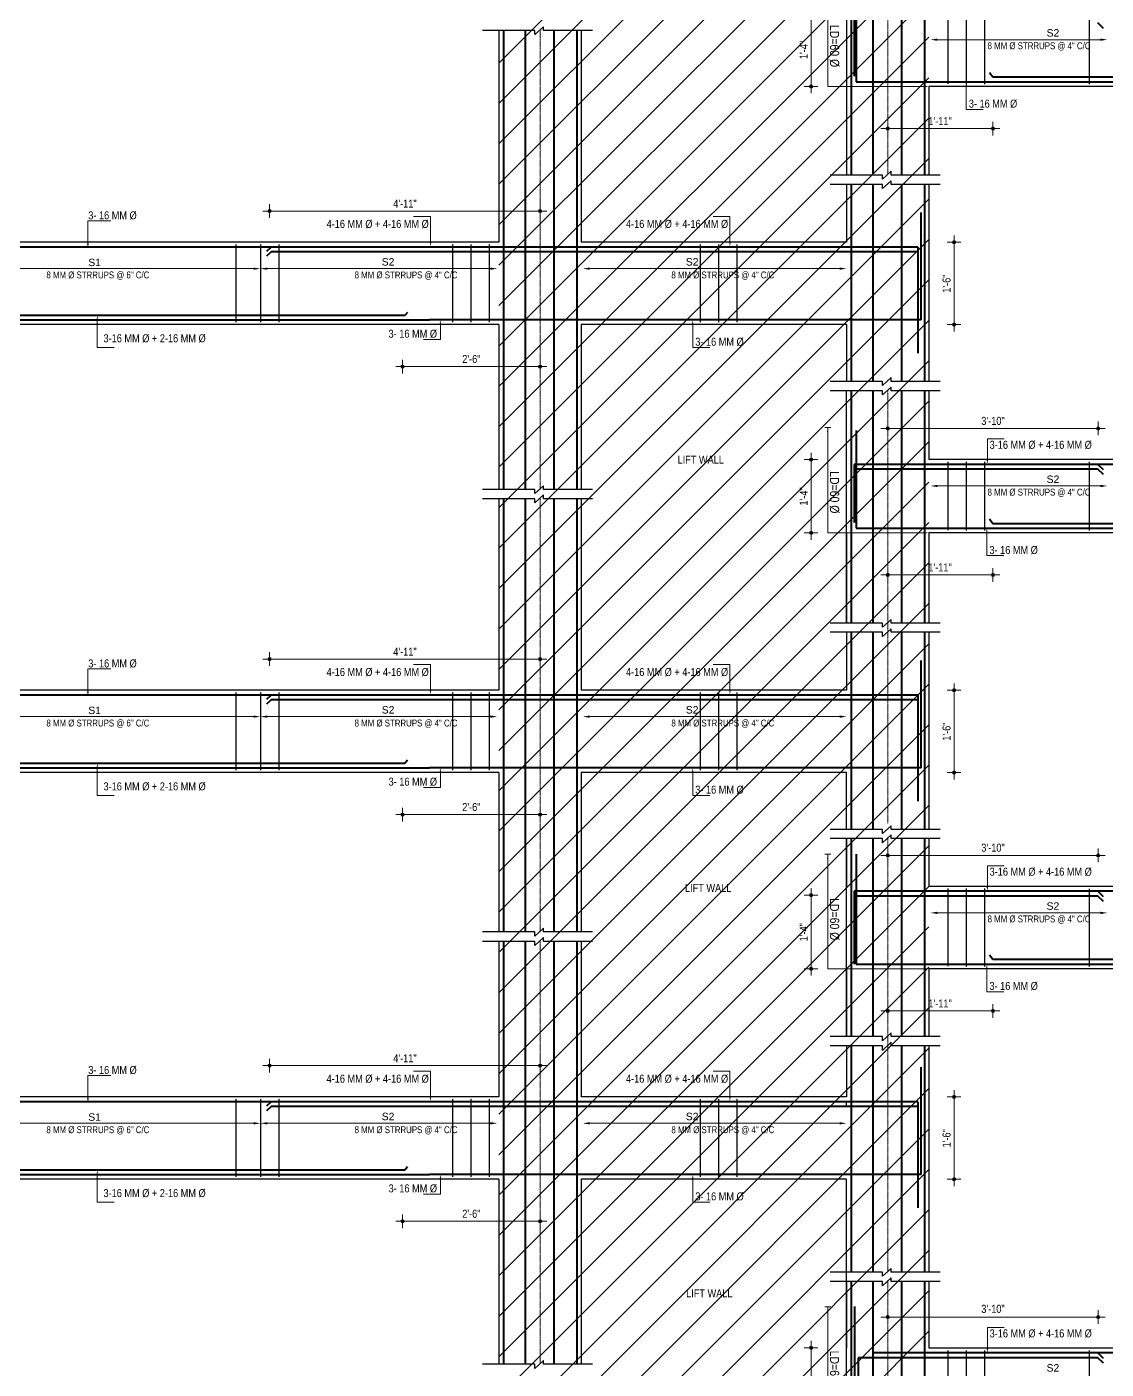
# Model space of a CAD drawing. Header units: inches. Extents: x 57837 to 133168, y 6972 to 27776.
# Drawn here: x 74880 to 75823, y 13592 to 14766 of the extents above; entities that cross this region are included whole.
import ezdxf

# ---------------------------------------------------------------- set-up
doc = ezdxf.new("R2010")
doc.units = ezdxf.units.IN
doc.header["$MEASUREMENT"] = 0
doc.linetypes.add('CENTER', pattern=[2, 1.25, -0.25, 0.25, -0.25])
doc.linetypes.add('CENTER2', pattern=[1.125, 0.75, -0.125, 0.125, -0.125])
for name, color, linetype, lineweight in [('CENTER', 9, 'CENTER', 5), ('DIM', 2, 'Continuous', 13), ('HACTH', 153, 'Continuous', 5), ('ROD', 1, 'Continuous', 40), ('STIRRUPS', 4, 'Continuous', 30)]:
    doc.layers.add(name, color=color, linetype=linetype, lineweight=lineweight)
for name, color, linetype in [('elevation', 3, 'Continuous'), ('text', 255, 'Continuous'), ('walls', 32, 'Continuous')]:
    doc.layers.add(name, color=color, linetype=linetype)
doc.styles.add('Arial', font='arial.ttf', dxfattribs={"height": 6.5})
doc.styles.get("Standard").update_dxf_attribs({"font": 'ARIALN.TTF', "height": 7})

msp = doc.modelspace()

# ---------------------------------------------------------------- hatches: boundary and pattern name
at = {"lineweight": 13}
h = msp.add_hatch(color=256, dxfattribs=at)
edge = h.paths.add_edge_path()
edge.add_arc((75565.4, 14713.7), 1.42, -90, 270)
h = msp.add_hatch(color=256, dxfattribs=at)
edge = h.paths.add_edge_path()
edge.add_arc((75632.4, 14676.9), 1.42, 180, 540)
h = msp.add_hatch(color=256, dxfattribs=at)
edge = h.paths.add_edge_path()
edge.add_arc((75724.4, 14676.9), 1.42, 0, 360)
h = msp.add_hatch(color=256, dxfattribs=at)
edge = h.paths.add_edge_path()
edge.add_arc((75091.8, 14604.8), 1.42, 180, 540)
h = msp.add_hatch(color=256, dxfattribs=at)
edge = h.paths.add_edge_path()
edge.add_arc((75328.4, 14604.8), 1.42, 0, 360)
h = msp.add_hatch(color=256, dxfattribs=at)
edge = h.paths.add_edge_path()
edge.add_arc((75690.4, 14577.5), 1.42, 90, 450)
h = msp.add_hatch(color=256, dxfattribs=at)
edge = h.paths.add_edge_path()
edge.add_arc((75690.4, 14505.5), 1.42, -90, 270)
h = msp.add_hatch(color=256, dxfattribs=at)
edge = h.paths.add_edge_path()
edge.add_arc((75208.1, 14468.7), 1.42, 180, 540)
h = msp.add_hatch(color=256, dxfattribs=at)
edge = h.paths.add_edge_path()
edge.add_arc((75328.4, 14468.7), 1.42, 0, 360)
h = msp.add_hatch(color=256, dxfattribs=at)
edge = h.paths.add_edge_path()
edge.add_arc((75632.4, 14414.7), 1.42, 180, 540)
h = msp.add_hatch(color=256, dxfattribs=at)
edge = h.paths.add_edge_path()
edge.add_arc((75816.4, 14414.7), 1.42, 0, 360)
h = msp.add_hatch(color=256, dxfattribs=at)
edge = h.paths.add_edge_path()
edge.add_arc((75565.4, 14387.4), 1.42, 90, 450)
h = msp.add_hatch(color=256, dxfattribs=at)
edge = h.paths.add_edge_path()
edge.add_arc((75565.4, 14323.4), 1.42, -90, 270)
h = msp.add_hatch(color=256, dxfattribs=at)
edge = h.paths.add_edge_path()
edge.add_arc((75632.4, 14286.6), 1.42, 180, 540)
h = msp.add_hatch(color=256, dxfattribs=at)
edge = h.paths.add_edge_path()
edge.add_arc((75724.4, 14286.6), 1.42, 0, 360)
h = msp.add_hatch(color=256, dxfattribs=at)
edge = h.paths.add_edge_path()
edge.add_arc((75091.8, 14213), 1.42, 180, 540)
h = msp.add_hatch(color=256, dxfattribs=at)
edge = h.paths.add_edge_path()
edge.add_arc((75328.4, 14213), 1.42, 0, 360)
h = msp.add_hatch(color=256, dxfattribs=at)
edge = h.paths.add_edge_path()
edge.add_arc((75690.4, 14185.8), 1.42, 90, 450)
h = msp.add_hatch(color=256, dxfattribs=at)
edge = h.paths.add_edge_path()
edge.add_arc((75690.4, 14113.8), 1.42, -90, 270)
h = msp.add_hatch(color=256, dxfattribs=at)
edge = h.paths.add_edge_path()
edge.add_arc((75208.1, 14077), 1.42, 180, 540)
h = msp.add_hatch(color=256, dxfattribs=at)
edge = h.paths.add_edge_path()
edge.add_arc((75328.4, 14077), 1.42, 0, 360)
h = msp.add_hatch(color=256, dxfattribs=at)
edge = h.paths.add_edge_path()
edge.add_arc((75632.4, 14041.4), 1.42, 180, 540)
h = msp.add_hatch(color=256, dxfattribs=at)
edge = h.paths.add_edge_path()
edge.add_arc((75816.4, 14041.4), 1.42, 0, 360)
h = msp.add_hatch(color=256, dxfattribs=at)
edge = h.paths.add_edge_path()
edge.add_arc((75565.4, 14006.6), 1.42, 90, 450)
h = msp.add_hatch(color=256, dxfattribs=at)
edge = h.paths.add_edge_path()
edge.add_arc((75565.4, 13942.2), 1.42, -90, 270)
h = msp.add_hatch(color=256, dxfattribs=at)
edge = h.paths.add_edge_path()
edge.add_arc((75632.4, 13905.4), 1.42, 180, 540)
h = msp.add_hatch(color=256, dxfattribs=at)
edge = h.paths.add_edge_path()
edge.add_arc((75724.4, 13905.4), 1.42, 0, 360)
h = msp.add_hatch(color=256, dxfattribs=at)
edge = h.paths.add_edge_path()
edge.add_arc((75091.8, 13857.5), 1.42, 180, 540)
h = msp.add_hatch(color=256, dxfattribs=at)
edge = h.paths.add_edge_path()
edge.add_arc((75328.4, 13857.5), 1.42, 0, 360)
h = msp.add_hatch(color=256, dxfattribs=at)
edge = h.paths.add_edge_path()
edge.add_arc((75690.4, 13830.2), 1.42, 90, 450)
h = msp.add_hatch(color=256, dxfattribs=at)
edge = h.paths.add_edge_path()
edge.add_arc((75690.4, 13758.2), 1.42, -90, 270)
h = msp.add_hatch(color=256, dxfattribs=at)
edge = h.paths.add_edge_path()
edge.add_arc((75208.1, 13721.4), 1.42, 180, 540)
h = msp.add_hatch(color=256, dxfattribs=at)
edge = h.paths.add_edge_path()
edge.add_arc((75328.4, 13721.4), 1.42, 0, 360)
h = msp.add_hatch(color=256, dxfattribs=at)
edge = h.paths.add_edge_path()
edge.add_arc((75632.4, 13637.7), 1.42, 180, 540)
h = msp.add_hatch(color=256, dxfattribs=at)
edge = h.paths.add_edge_path()
edge.add_arc((75816.4, 13637.7), 1.42, 0, 360)
h = msp.add_hatch(color=256, dxfattribs=at)
edge = h.paths.add_edge_path()
edge.add_arc((75565.4, 13610.8), 1.42, 90, 450)

# ---------------------------------------------------------------- linework, layer by layer
for p, q in [((75596.4, 14851.5), (75596.4, 14636.2)), ((75292.4, 14762.6), (75292.4, 14577.5)), ((75364.4, 14762.9), (75364.4, 14577.5)), ((75364.4, 14762.9), (75364.4, 14577.5)), ((75364.4, 14762.6), (75364.4, 14577.5)), ((76216.4, 14713.7), (75668.4, 14713.7)), ((75668.4, 14713.7), (75668.4, 14636.2)), ((75596.4, 14628.1), (75596.4, 14577.5)), ((75668.4, 14628.1), (75668.4, 14455.8)), ((75244.5, 14577.5), (74584.2, 14577.5)), ((75292.4, 14577.5), (75244.5, 14577.5)), ((75596.4, 14577.5), (75364.4, 14577.5)), ((75292.4, 14505.5), (74584.2, 14505.5)), ((75292.4, 14505.5), (75292.4, 14361.4)), ((75596.4, 14505.5), (75364.4, 14505.5)), ((75364.4, 14505.5), (75364.4, 14361.4)), ((75596.4, 14505.5), (75596.4, 14455.8)), ((75596.4, 14244.5), (75596.4, 14447.7)), ((75668.4, 14447.7), (75668.4, 14387.4)), ((75668.4, 14447.7), (75668.4, 14387.4)), ((75668.4, 14447.7), (75668.4, 14387.4)), ((76168.5, 14387.4), (75668.4, 14387.4)), ((75292.4, 14353.2), (75292.4, 14185.8)), ((75364.4, 14353.6), (75364.4, 14185.8)), ((75364.4, 14353.6), (75364.4, 14185.8)), ((75364.4, 14353.2), (75364.4, 14185.8)), ((75596.4, 14323.4), (75596.4, 14244.5)), ((76216.4, 14323.4), (75668.4, 14323.4)), ((75668.4, 14323.4), (75668.4, 14244.5)), ((75596.4, 14236.4), (75596.4, 14185.8)), ((75668.4, 14236.4), (75668.4, 14064.1)), ((75244.5, 14185.8), (74584.2, 14185.8)), ((75292.4, 14185.8), (75244.5, 14185.8)), ((75596.4, 14185.8), (75364.4, 14185.8)), ((75292.4, 14113.8), (74584.2, 14113.8)), ((75292.4, 14113.8), (75292.4, 13974.4)), ((75596.4, 14113.8), (75364.4, 14113.8)), ((75364.4, 14113.8), (75364.4, 13974.4)), ((75596.4, 14064.1), (75596.4, 14113.8)), ((75596.4, 13882.9), (75596.4, 14056)), ((75596.4, 14056), (75596.4, 14014.2)), ((75668.4, 14056.3), (75668.4, 14014.2)), ((75668.4, 14056.3), (75668.4, 14014.2)), ((75668.4, 14056), (75668.4, 14014.2)), ((76168.5, 14014.2), (75668.4, 14014.2)), ((75292.4, 13966.2), (75292.4, 13830.2)), ((75364.4, 13966.6), (75364.4, 13830.2)), ((75364.4, 13966.6), (75364.4, 13830.2)), ((75364.4, 13966.2), (75364.4, 13830.2)), ((75596.4, 13942.2), (75596.4, 13882.9)), ((76216.4, 13942.2), (75668.4, 13942.2)), ((75668.4, 13942.2), (75668.4, 13882.9)), ((75596.4, 13874.7), (75596.4, 13830.2)), ((75668.4, 13874.7), (75668.4, 13676.9)), ((75244.5, 13830.2), (74584.2, 13830.2)), ((75292.4, 13830.2), (75244.5, 13830.2)), ((75596.4, 13830.2), (75364.4, 13830.2)), ((75596.4, 13821.8), (75596.4, 13826)), ((75292.4, 13758.2), (74584.2, 13758.2)), ((75292.4, 13758.2), (75292.4, 13596.4)), ((75596.4, 13758.2), (75364.4, 13758.2)), ((75364.4, 13758.2), (75364.4, 13596.4)), ((75596.4, 13475), (75596.4, 13758.2)), ((75596.4, 13668.7), (75596.4, 13610.5)), ((75668.4, 13668.7), (75668.4, 13610.5)), ((75668.4, 13668.7), (75668.4, 13610.5)), ((75668.4, 13668.7), (75668.4, 13610.5)), ((76168.5, 13610.5), (75668.4, 13610.5))]:
    msp.add_line(p, q)
for p, q in [((75565.4, 14719.7), (75565.4, 14707.7)), ((75571.4, 14713.7), (75559.4, 14713.7)), ((75638.4, 14676.9), (75626.4, 14676.9)), ((75632.4, 14670.9), (75632.4, 14682.9)), ((75718.4, 14676.9), (75730.4, 14676.9)), ((75724.4, 14682.9), (75724.4, 14670.9)), ((75097.8, 14604.8), (75085.8, 14604.8)), ((75091.8, 14598.8), (75091.8, 14610.8)), ((75322.4, 14604.8), (75334.4, 14604.8)), ((75328.4, 14610.8), (75328.4, 14598.8)), ((75684.4, 14577.5), (75696.4, 14577.5)), ((75690.4, 14571.5), (75690.4, 14583.5)), ((75690.4, 14511.5), (75690.4, 14499.5)), ((75696.4, 14505.5), (75684.4, 14505.5)), ((75208.1, 14462.7), (75208.1, 14474.7)), ((75328.4, 14474.7), (75328.4, 14462.7)), ((75214.1, 14468.7), (75202.1, 14468.7)), ((75322.4, 14468.7), (75334.4, 14468.7)), ((75638.4, 14414.7), (75626.4, 14414.7)), ((75632.4, 14408.7), (75632.4, 14420.7)), ((75810.4, 14414.7), (75822.4, 14414.7)), ((75816.4, 14420.7), (75816.4, 14408.7)), ((75565.4, 14381.4), (75565.4, 14393.4)), ((75559.4, 14387.4), (75571.4, 14387.4)), ((75571.4, 14323.4), (75559.4, 14323.4)), ((75565.4, 14329.4), (75565.4, 14317.4)), ((75638.4, 14286.6), (75626.4, 14286.6)), ((75632.4, 14280.6), (75632.4, 14292.6)), ((75718.4, 14286.6), (75730.4, 14286.6)), ((75724.4, 14292.6), (75724.4, 14280.6)), ((75091.8, 14207), (75091.8, 14219)), ((75328.4, 14219), (75328.4, 14207)), ((75097.8, 14213), (75085.8, 14213)), ((75322.4, 14213), (75334.4, 14213)), ((75690.4, 14179.8), (75690.4, 14191.8)), ((75684.4, 14185.8), (75696.4, 14185.8)), ((75690.4, 14119.8), (75690.4, 14107.8)), ((75696.4, 14113.8), (75684.4, 14113.8)), ((75214.1, 14077), (75202.1, 14077)), ((75208.1, 14071), (75208.1, 14083)), ((75322.4, 14077), (75334.4, 14077)), ((75328.4, 14083), (75328.4, 14071)), ((75638.4, 14041.4), (75626.4, 14041.4)), ((75632.4, 14035.4), (75632.4, 14047.4)), ((75810.4, 14041.4), (75822.4, 14041.4)), ((75816.4, 14047.4), (75816.4, 14035.4)), ((75559.4, 14006.6), (75571.4, 14006.6)), ((75565.4, 14000.6), (75565.4, 14012.6)), ((75565.4, 13948.2), (75565.4, 13936.2)), ((75571.4, 13942.2), (75559.4, 13942.2)), ((75632.4, 13899.4), (75632.4, 13911.4)), ((75724.4, 13911.4), (75724.4, 13899.4)), ((75638.4, 13905.4), (75626.4, 13905.4)), ((75718.4, 13905.4), (75730.4, 13905.4)), ((75091.8, 13851.5), (75091.8, 13863.5)), ((75328.4, 13863.5), (75328.4, 13851.5)), ((75097.8, 13857.5), (75085.8, 13857.5)), ((75322.4, 13857.5), (75334.4, 13857.5)), ((75684.4, 13830.2), (75696.4, 13830.2)), ((75690.4, 13824.2), (75690.4, 13836.2)), ((75696.4, 13758.2), (75684.4, 13758.2)), ((75690.4, 13764.2), (75690.4, 13752.2)), ((75214.1, 13721.4), (75202.1, 13721.4)), ((75208.1, 13715.4), (75208.1, 13727.4)), ((75322.4, 13721.4), (75334.4, 13721.4)), ((75328.4, 13727.4), (75328.4, 13715.4)), ((75632.4, 13631.7), (75632.4, 13643.7)), ((75816.4, 13643.7), (75816.4, 13631.7)), ((75638.4, 13637.7), (75626.4, 13637.7)), ((75810.4, 13637.7), (75822.4, 13637.7)), ((75565.4, 13604.8), (75565.4, 13616.8)), ((75559.4, 13610.8), (75571.4, 13610.8))]:
    msp.add_line(p, q, dxfattribs=at)
for centre in [(75565.4, 14713.7), (75632.4, 14676.9), (75724.4, 14676.9), (75091.8, 14604.8), (75328.4, 14604.8), (75690.4, 14577.5), (75690.4, 14505.5), (75208.1, 14468.7), (75328.4, 14468.7), (75632.4, 14414.7), (75816.4, 14414.7), (75565.4, 14387.4), (75565.4, 14323.4), (75632.4, 14286.6), (75724.4, 14286.6), (75091.8, 14213), (75328.4, 14213), (75690.4, 14185.8), (75690.4, 14113.8), (75208.1, 14077), (75328.4, 14077), (75632.4, 14041.4), (75816.4, 14041.4), (75565.4, 14006.6), (75565.4, 13942.2), (75632.4, 13905.4), (75724.4, 13905.4), (75091.8, 13857.5), (75328.4, 13857.5), (75690.4, 13830.2), (75690.4, 13758.2), (75208.1, 13721.4), (75328.4, 13721.4), (75632.4, 13637.7), (75816.4, 13637.7), (75565.4, 13610.8)]:
    msp.add_circle(centre, 1.42, dxfattribs=at)
at = {"layer": 'CENTER', "linetype": 'CENTER2', "lineweight": 5}
for p, q in [((75632.4, 14851.9), (75632.4, 14636.7)), ((75328.4, 14763), (75328.4, 14361.8)), ((75632.4, 14448.2), (75632.4, 14069.1)), ((75328.4, 14353.7), (75328.4, 13974.8)), ((75632.4, 14056.4), (75632.4, 13677.3)), ((75328.4, 13966.7), (75328.4, 13596.8)), ((75632.4, 13669.2), (75632.4, 13053.9))]:
    msp.add_line(p, q, dxfattribs=at)
at = {"layer": 'DIM', "ltscale": 3}
for p, q in [((75579.9, 14713.7), (75579.9, 14805.9)), ((75664.4, 14713.7), (75579.9, 14713.7)), ((75241.2, 14505.5), (75241.2, 14492.5)), ((75241.2, 14492.5), (75226.4, 14492.5)), ((75577.5, 14415.6), (75582.7, 14415.6)), ((75579.9, 14323.4), (75579.9, 14415.6)), ((75579.9, 14411.6), (75579.9, 14402.6)), ((75719.5, 14387.6), (75719.5, 14405.6)), ((75719.5, 14405.6), (75734.3, 14405.6)), ((75664.4, 14323.4), (75579.9, 14323.4)), ((75241.2, 14113.8), (75241.2, 14100.8)), ((75241.2, 14100.8), (75226.4, 14100.8)), ((75577.5, 14042.4), (75582.7, 14042.4)), ((75579.9, 13942.2), (75579.9, 14042.4)), ((75579.9, 14038.4), (75579.9, 14029.3)), ((75719.5, 14014.3), (75719.5, 14032.3)), ((75719.5, 14032.3), (75734.3, 14032.3)), ((75664.4, 13942.2), (75579.9, 13942.2)), ((75241.2, 13758.2), (75241.2, 13745.2)), ((75241.2, 13745.2), (75226.4, 13745.2)), ((75577.5, 13646.6), (75582.7, 13646.6)), ((75579.9, 13546.5), (75579.9, 13646.6)), ((75579.9, 13642.6), (75579.9, 13633.6)), ((75719.5, 13610.6), (75719.5, 13628.6)), ((75719.5, 13628.6), (75734.3, 13628.6))]:
    msp.add_line(p, q, dxfattribs=at)
at = {"layer": 'DIM'}
for p, q in [((75565.4, 14717.7), (75565.4, 14774.1)), ((75636.4, 14676.9), (75720.4, 14676.9)), ((75095.8, 14604.8), (75324.4, 14604.8)), ((75690.4, 14573.5), (75690.4, 14509.5)), ((75324.4, 14468.7), (75212.1, 14468.7)), ((75812.4, 14414.7), (75636.4, 14414.7)), ((75565.4, 14327.4), (75565.4, 14383.4)), ((75636.4, 14286.6), (75720.4, 14286.6)), ((75095.8, 14213), (75324.4, 14213)), ((75690.4, 14181.8), (75690.4, 14117.8)), ((75324.4, 14077), (75212.1, 14077)), ((75812.4, 14041.4), (75636.4, 14041.4)), ((75565.4, 13946.2), (75565.4, 14002.6)), ((75636.4, 13905.4), (75720.4, 13905.4)), ((75095.8, 13857.5), (75324.4, 13857.5)), ((75690.4, 13826.2), (75690.4, 13762.2)), ((75324.4, 13721.4), (75212.1, 13721.4)), ((75812.4, 13637.7), (75636.4, 13637.7)), ((75565.4, 13550.5), (75565.4, 13606.8))]:
    msp.add_line(p, q, dxfattribs=at)
at = {"layer": 'DIM', "lineweight": 9}
for p, q in [((75675.8, 14754.6), (75818.4, 14754.6)), ((75077.8, 14554.4), (74798.7, 14554.4)), ((75285, 14554.4), (75089.8, 14554.4)), ((75371.8, 14554.4), (75590.4, 14554.4)), ((75675.8, 14364.4), (75818.4, 14364.4)), ((75077.8, 14162.7), (74798.7, 14162.7)), ((75285, 14162.7), (75089.8, 14162.7)), ((75371.8, 14162.7), (75590.4, 14162.7)), ((75675.8, 13991.1), (75818.4, 13991.1)), ((75077.8, 13807.1), (74798.7, 13807.1)), ((75285, 13807.1), (75089.8, 13807.1)), ((75371.8, 13807.1), (75590.4, 13807.1))]:
    msp.add_line(p, q, dxfattribs=at)
at = {"layer": 'DIM', "ltscale": 3, "extrusion": (0, 0, -1)}
for p, q in [((75701.1, 14713.7), (75701.1, 14693.7)), ((75701.1, 14693.7), (75715.9, 14693.7)), ((75232.6, 14600.1), (75217.8, 14600.1)), ((75232.6, 14577.6), (75232.6, 14600.1)), ((75494.4, 14600.1), (75479.6, 14600.1)), ((75494.4, 14577.6), (75494.4, 14600.1)), ((74941.2, 14509.5), (74941.2, 14485.5)), ((74941.2, 14505.5), (74941.2, 14485.5)), ((75461.9, 14505.5), (75461.9, 14485.5)), ((74941.2, 14485.5), (74956, 14485.5)), ((74941.2, 14485.5), (74956, 14485.5)), ((75461.9, 14485.5), (75476.7, 14485.5)), ((75719.1, 14323.5), (75719.1, 14303.5)), ((75719.1, 14303.5), (75733.9, 14303.5)), ((75232.6, 14208.4), (75217.8, 14208.4)), ((75232.6, 14185.9), (75232.6, 14208.4)), ((75494.4, 14208.4), (75479.6, 14208.4)), ((75494.4, 14185.9), (75494.4, 14208.4)), ((74941.2, 14117.8), (74941.2, 14093.8)), ((74941.2, 14113.8), (74941.2, 14093.8)), ((75461.9, 14113.8), (75461.9, 14093.8)), ((74941.2, 14093.8), (74956, 14093.8)), ((74941.2, 14093.8), (74956, 14093.8)), ((75461.9, 14093.8), (75476.7, 14093.8)), ((75719.1, 13942.2), (75719.1, 13922.2)), ((75719.1, 13922.2), (75733.9, 13922.2)), ((75232.6, 13852.8), (75217.8, 13852.8)), ((75232.6, 13830.3), (75232.6, 13852.8)), ((75494.4, 13852.8), (75479.6, 13852.8)), ((75494.4, 13830.3), (75494.4, 13852.8)), ((74941.2, 13762.2), (74941.2, 13738.2)), ((74941.2, 13758.2), (74941.2, 13738.2)), ((75461.9, 13758.2), (75461.9, 13738.2)), ((74941.2, 13738.2), (74956, 13738.2)), ((74941.2, 13738.2), (74956, 13738.2)), ((75461.9, 13738.2), (75476.7, 13738.2))]:
    msp.add_line(p, q, dxfattribs=at)
at = {"layer": 'DIM', "lineweight": 13}
for p, q in [((74933, 14576.4), (74933, 14596.1)), ((74933, 14596.1), (74952.9, 14596.1)), ((74933, 14184.7), (74933, 14204.4)), ((74933, 14204.4), (74952.9, 14204.4)), ((74933, 13829.1), (74933, 13848.8)), ((74933, 13848.8), (74952.9, 13848.8))]:
    msp.add_line(p, q, dxfattribs=at)
at = {"layer": 'DIM'}
for points in [[(75675.8, 14755.6), (75675.8, 14753.6), (75669.8, 14754.6)], [(75818.4, 14755.6), (75818.4, 14753.6), (75824.4, 14754.6)], [(75077.8, 14555.4), (75077.8, 14553.4), (75083.8, 14554.4)], [(75089.8, 14555.4), (75089.8, 14553.4), (75083.8, 14554.4)], [(75285, 14555.4), (75285, 14553.4), (75291, 14554.4)], [(75371.8, 14555.4), (75371.8, 14553.4), (75365.8, 14554.4)], [(75590.4, 14555.4), (75590.4, 14553.4), (75596.4, 14554.4)], [(75675.8, 14365.4), (75675.8, 14363.4), (75669.8, 14364.4)], [(75818.4, 14365.4), (75818.4, 14363.4), (75824.4, 14364.4)], [(75077.8, 14163.7), (75077.8, 14161.7), (75083.8, 14162.7)], [(75089.8, 14163.7), (75089.8, 14161.7), (75083.8, 14162.7)], [(75285, 14163.7), (75285, 14161.7), (75291, 14162.7)], [(75371.8, 14163.7), (75371.8, 14161.7), (75365.8, 14162.7)], [(75590.4, 14163.7), (75590.4, 14161.7), (75596.4, 14162.7)], [(75675.8, 13992.1), (75675.8, 13990.1), (75669.8, 13991.1)], [(75818.4, 13992.1), (75818.4, 13990.1), (75824.4, 13991.1)], [(75077.8, 13808.1), (75077.8, 13806.1), (75083.8, 13807.1)], [(75089.8, 13808.1), (75089.8, 13806.1), (75083.8, 13807.1)], [(75285, 13808.1), (75285, 13806.1), (75291, 13807.1)], [(75371.8, 13808.1), (75371.8, 13806.1), (75365.8, 13807.1)], [(75590.4, 13808.1), (75590.4, 13806.1), (75596.4, 13807.1)]]:
    msp.add_solid(points, dxfattribs=at)
at = {"layer": 'DIM', "ltscale": 3}
for points in [[(75664.4, 14714.4), (75668.4, 14713.7), (75664.4, 14713)], [(75240.5, 14505.5), (75241.2, 14509.5), (75241.9, 14505.5)], [(75579.3, 14411.6), (75579.9, 14415.6), (75580.6, 14411.6)], [(75720.2, 14387.6), (75719.5, 14383.6), (75718.8, 14387.6)], [(75664.4, 14324.1), (75668.4, 14323.4), (75664.4, 14322.8)], [(75240.5, 14113.8), (75241.2, 14117.8), (75241.9, 14113.8)], [(75579.3, 14038.4), (75579.9, 14042.4), (75580.6, 14038.4)], [(75720.2, 14014.3), (75719.5, 14010.3), (75718.8, 14014.3)], [(75664.4, 13942.9), (75668.4, 13942.2), (75664.4, 13941.5)], [(75240.5, 13758.2), (75241.2, 13762.2), (75241.9, 13758.2)], [(75579.3, 13642.6), (75579.9, 13646.6), (75580.6, 13642.6)], [(75720.2, 13610.6), (75719.5, 13606.6), (75718.8, 13610.6)]]:
    msp.add_solid(points, dxfattribs=at)
at = {"layer": 'DIM', "ltscale": 3, "extrusion": (0, 0, -1)}
for points in [[(-75701.7, 14713.7), (-75701.1, 14717.7), (-75700.4, 14713.7)], [(-75232, 14577.6), (-75232.6, 14573.6), (-75233.3, 14577.6)], [(-75493.8, 14577.6), (-75494.4, 14573.6), (-75495.1, 14577.6)], [(-74941.8, 14509.5), (-74941.2, 14513.5), (-74940.5, 14509.5)], [(-74941.8, 14505.5), (-74941.2, 14509.5), (-74940.5, 14505.5)], [(-75462.5, 14505.5), (-75461.9, 14509.5), (-75461.2, 14505.5)], [(-75719.7, 14323.5), (-75719.1, 14327.5), (-75718.4, 14323.5)], [(-75232, 14185.9), (-75232.6, 14181.9), (-75233.3, 14185.9)], [(-75493.8, 14185.9), (-75494.4, 14181.9), (-75495.1, 14185.9)], [(-74941.8, 14117.8), (-74941.2, 14121.8), (-74940.5, 14117.8)], [(-74941.8, 14113.8), (-74941.2, 14117.8), (-74940.5, 14113.8)], [(-75462.5, 14113.8), (-75461.9, 14117.8), (-75461.2, 14113.8)], [(-75719.7, 13942.2), (-75719.1, 13946.2), (-75718.4, 13942.2)], [(-75232, 13830.3), (-75232.6, 13826.3), (-75233.3, 13830.3)], [(-75493.8, 13830.3), (-75494.4, 13826.3), (-75495.1, 13830.3)], [(-74941.8, 13762.2), (-74941.2, 13766.2), (-74940.5, 13762.2)], [(-74941.8, 13758.2), (-74941.2, 13762.2), (-74940.5, 13758.2)], [(-75462.6, 13758.2), (-75461.9, 13762.2), (-75461.2, 13758.2)]]:
    msp.add_solid(points, dxfattribs=at)
at = {"layer": 'DIM', "lineweight": 13}
for points in [[(74933.7, 14576.4), (74933, 14572.4), (74932.3, 14576.4)], [(74933.7, 14184.7), (74933, 14180.7), (74932.3, 14184.7)], [(74933.7, 13829.1), (74933, 13825.1), (74932.3, 13829.1)]]:
    msp.add_solid(points, dxfattribs=at)
at = {"layer": 'elevation'}
for p, q in [((75364.4, 14762.9), (75364.4, 14577.9)), ((75364.4, 14762.6), (75364.4, 14577.5)), ((75668.4, 14447.7), (75668.4, 14387.8)), ((75668.4, 14447.7), (75668.4, 14387.4)), ((75364.4, 14353.6), (75364.4, 14186.1)), ((75364.4, 14353.2), (75364.4, 14185.8)), ((75668.4, 14056.3), (75668.4, 14014.6)), ((75668.4, 14056), (75668.4, 14014.2)), ((75364.4, 13966.6), (75364.4, 13830.6)), ((75364.4, 13966.2), (75364.4, 13830.2)), ((75668.4, 13668.7), (75668.4, 13610.8)), ((75668.4, 13668.7), (75668.4, 13610.5))]:
    msp.add_line(p, q, dxfattribs=at)
at = {"layer": 'HACTH'}
for p, q in [((75292.4, 14734.2), (75668.4, 15110.2)), ((75292.4, 14698.9), (75668.4, 15074.9)), ((75292.4, 14663.5), (75668.4, 15039.5)), ((75292.4, 14628.2), (75668.4, 15004.2)), ((75292.4, 14592.8), (75668.4, 14968.8)), ((75292.4, 14557.4), (75668.4, 14933.4)), ((75292.4, 14522.1), (75668.4, 14898.1)), ((75292.4, 14486.7), (75668.4, 14862.7)), ((75292.4, 14451.4), (75668.4, 14827.4)), ((75292.4, 14416), (75668.4, 14792)), ((75292.4, 14380.7), (75668.4, 14756.7)), ((75292.4, 14345.3), (75668.4, 14721.3)), ((75292.4, 14310), (75668.4, 14686)), ((75292.4, 14274.6), (75668.4, 14650.6)), ((75292.4, 14239.2), (75668.4, 14615.2)), ((75292.4, 14203.9), (75668.4, 14579.9)), ((75292.4, 14168.5), (75668.4, 14544.5)), ((75292.4, 14133.2), (75668.4, 14509.2)), ((75292.4, 14097.8), (75668.4, 14473.8)), ((75292.4, 14062.5), (75668.4, 14438.5)), ((75292.4, 14027.1), (75668.4, 14403.1)), ((75292.4, 13991.8), (75668.4, 14367.8)), ((75292.4, 13956.4), (75668.4, 14332.4)), ((75292.4, 13921.1), (75668.4, 14297.1)), ((75292.4, 13885.7), (75668.4, 14261.7)), ((75292.4, 13850.3), (75668.4, 14226.3)), ((75292.4, 13815), (75668.4, 14191)), ((75292.4, 13779.6), (75668.4, 14155.6)), ((75292.4, 13744.3), (75668.4, 14120.3)), ((75292.4, 13708.9), (75668.4, 14084.9)), ((75292.4, 13673.6), (75668.4, 14049.6)), ((75292.4, 13638.2), (75668.4, 14014.2)), ((75292.4, 13602.9), (75668.4, 13978.9)), ((75292.4, 13567.5), (75668.4, 13943.5)), ((75292.4, 13532.1), (75668.4, 13908.1)), ((75292.4, 13496.8), (75668.4, 13872.8)), ((75292.4, 13461.4), (75668.4, 13837.4)), ((75292.4, 13426.1), (75668.4, 13802.1)), ((75292.4, 13390.7), (75668.4, 13766.7)), ((75292.4, 13355.4), (75668.4, 13731.4)), ((75292.4, 13320), (75668.4, 13696)), ((75292.4, 13284.7), (75668.4, 13660.7)), ((75292.4, 13249.3), (75668.4, 13625.3))]:
    msp.add_line(p, q, dxfattribs=at)
at = {"layer": 'ROD'}
for p, q in [((75600.4, 14851.5), (75600.4, 14636.2)), ((75619.3, 14851.5), (75619.3, 14636.2)), ((75644.3, 14851.5), (75644.3, 14636.2)), ((75664.4, 14851.5), (75664.4, 14636.2)), ((75604.9, 14803.3), (75604.9, 14717.7)), ((75602.9, 14773.5), (75602.9, 14722.6)), ((75821, 14764.5), (75816.1, 14769.3)), ((75296.4, 14762.6), (75296.4, 14361.4)), ((75315.3, 14762.6), (75315.3, 14361.4)), ((75340.3, 14762.6), (75340.3, 14361.4)), ((75360.4, 14762.6), (75360.4, 14361.4)), ((75724.4, 14721.7), (75721.4, 14725.5)), ((76160.4, 14721.7), (75724.4, 14721.7)), ((75604.9, 14717.7), (76155.8, 14717.7)), ((75600.4, 14628.1), (75600.4, 14455.8)), ((75619.3, 14628.1), (75619.3, 14455.8)), ((75644.3, 14628.1), (75644.3, 14455.8)), ((75664.4, 14628.1), (75664.4, 14455.8)), ((75661.7, 14509.5), (75661.7, 14603.5)), ((75328.4, 14573.3), (74548.2, 14573.3)), ((75093.3, 14573.3), (75089.2, 14569.4)), ((75093.3, 14569.1), (75089.2, 14565.2)), ((75328.4, 14573.3), (75093.3, 14573.3)), ((75328.4, 14569.1), (75093.3, 14569.1)), ((75658.7, 14573.3), (75328.4, 14573.3)), ((75658.7, 14573.3), (75328.4, 14573.3)), ((75658.7, 14569.1), (75328.4, 14569.1)), ((75658.7, 14573.3), (75658.7, 14480.5)), ((74548.2, 14509.5), (75231.8, 14509.5)), ((75210, 14513.5), (74667.7, 14513.5)), ((75212.3, 14516.2), (75210, 14513.5)), ((75328.4, 14509.6), (75231.8, 14509.5)), ((75661.7, 14509.5), (75328.4, 14509.6)), ((75600.4, 14447.7), (75600.4, 14244.5)), ((75619.3, 14447.7), (75619.3, 14244.5)), ((75644.3, 14447.7), (75644.3, 14244.5)), ((75664.4, 14447.7), (75664.4, 14244.5)), ((75604.9, 14413), (75604.9, 14327.4)), ((75602.9, 14383.2), (75602.9, 14332.4)), ((75816.1, 14383.2), (75602.9, 14383.2)), ((75816.1, 14379.1), (75602.9, 14379.1)), ((76278.6, 14383.2), (75632.4, 14383.2)), ((75821, 14378.5), (75816.1, 14383.2)), ((75821, 14374.3), (75816.1, 14379.1)), ((75296.4, 14353.2), (75296.4, 13974.4)), ((75315.3, 14353.2), (75315.3, 13974.3)), ((75340.3, 14353.2), (75340.3, 13974.3)), ((75360.4, 14353.2), (75360.4, 13974.4)), ((75724.4, 14331.4), (75721.4, 14335.3)), ((76160.4, 14331.4), (75724.4, 14331.4)), ((75604.9, 14327.4), (76155.8, 14327.4)), ((75600.4, 14236.4), (75600.4, 14064.1)), ((75619.3, 14236.4), (75619.3, 14064.1)), ((75644.3, 14236.4), (75644.3, 14064.1)), ((75664.4, 14236.4), (75664.4, 14064.1)), ((75661.7, 14117.8), (75661.7, 14211.7)), ((75328.4, 14181.6), (74548.2, 14181.6)), ((75093.3, 14181.6), (75089.2, 14177.7)), ((75328.4, 14181.6), (75093.3, 14181.6)), ((75658.7, 14181.6), (75328.4, 14181.6)), ((75658.7, 14181.6), (75328.4, 14181.6)), ((75658.7, 14181.6), (75658.7, 14088.7)), ((75093.3, 14177.4), (75089.2, 14173.5)), ((75328.4, 14177.4), (75093.3, 14177.4)), ((75658.7, 14177.4), (75328.4, 14177.4)), ((75210, 14121.8), (74667.7, 14121.8)), ((75212.3, 14124.5), (75210, 14121.8)), ((74548.2, 14117.8), (75231.8, 14117.8)), ((75328.4, 14117.9), (75231.8, 14117.8)), ((75661.7, 14117.8), (75328.4, 14117.9)), ((75600.4, 14056), (75600.4, 13882.9)), ((75619.3, 14056), (75619.3, 13882.9)), ((75644.3, 14056), (75644.3, 13882.9)), ((75664.4, 14056), (75664.4, 13882.9)), ((75604.9, 14042.4), (75604.9, 13946.2)), ((75602.9, 14010), (75602.9, 13946.2)), ((75816.1, 14010), (75602.9, 14010)), ((75816.1, 14005.8), (75602.9, 14005.8)), ((76278.6, 14010), (75632.4, 14010)), ((75821, 14005.2), (75816.1, 14010)), ((75821, 14001), (75816.1, 14005.8)), ((75296.4, 13966.2), (75296.4, 13596.4)), ((75315.3, 13966.2), (75315.3, 13596.4)), ((75340.3, 13966.2), (75340.3, 13596.4)), ((75360.4, 13966.2), (75360.4, 13596.4)), ((75604.9, 13946.2), (76155.8, 13946.2)), ((75724.4, 13950.2), (75721.4, 13954)), ((76160.4, 13950.2), (75724.4, 13950.2)), ((75600.4, 13874.7), (75600.4, 13676.9)), ((75619.3, 13874.7), (75619.3, 13676.9)), ((75644.3, 13874.7), (75644.3, 13676.9)), ((75664.4, 13874.7), (75664.4, 13676.9)), ((75661.7, 13762.2), (75661.7, 13856.2)), ((75328.4, 13826), (74548.2, 13826)), ((75093.3, 13826), (75089.2, 13822.1)), ((75093.3, 13821.8), (75089.2, 13817.9)), ((75328.4, 13826), (75093.3, 13826)), ((75328.4, 13821.8), (75093.3, 13821.8)), ((75658.7, 13826), (75328.4, 13826)), ((75658.7, 13826), (75328.4, 13826)), ((75658.7, 13821.8), (75328.4, 13821.8)), ((75658.7, 13826), (75658.7, 13733.2)), ((75212.3, 13768.9), (75210, 13766.2)), ((74548.2, 13762.2), (75231.8, 13762.2)), ((75210, 13766.2), (74667.7, 13766.2)), ((75328.4, 13762.3), (75231.8, 13762.2)), ((75661.7, 13762.2), (75328.4, 13762.3)), ((75600.4, 13668.7), (75600.4, 13475)), ((75619.3, 13668.7), (75619.3, 13475)), ((75644.3, 13668.7), (75644.3, 13475)), ((75664.4, 13668.7), (75664.4, 13475)), ((75603.4, 13646.9), (75603.4, 13550.5)), ((75658.6, 13606.3), (75619.3, 13606.3)), ((75816.1, 13606.3), (75632.4, 13606.3)), ((76278.6, 13606.3), (75632.4, 13606.3)), ((75821, 13601.5), (75816.1, 13606.3)), ((75606.4, 13602.1), (75606.4, 13550.5)), ((75816.1, 13602.1), (75606.4, 13602.1)), ((75821, 13597.3), (75816.1, 13602.1))]:
    msp.add_line(p, q, dxfattribs=at)
at = {"layer": 'STIRRUPS'}
for p, q in [((75685, 14775.8), (75685, 14715.9)), ((75685, 14775.8), (75685, 14715.9)), ((75701, 14775.8), (75701, 14715.8)), ((75717, 14775.8), (75717, 14715.8)), ((75808.4, 14775.7), (75808.4, 14715.7)), ((75062.4, 14575.6), (75062.4, 14507.6)), ((75062.4, 14575.6), (75062.4, 14507.6)), ((75083.8, 14575.6), (75083.8, 14507.6)), ((75083.8, 14575.6), (75083.8, 14507.6)), ((75099.8, 14575.6), (75099.8, 14507.6)), ((75251.8, 14575.6), (75251.8, 14507.6)), ((75267.8, 14575.6), (75267.8, 14507.6)), ((75283.8, 14575.6), (75283.8, 14507.6)), ((75468.4, 14575.6), (75468.4, 14507.6)), ((75484.4, 14575.6), (75484.4, 14507.6)), ((75500.4, 14575.6), (75500.4, 14507.6)), ((75685, 14385.5), (75685, 14325.6)), ((75685, 14385.5), (75685, 14325.6)), ((75701, 14385.5), (75701, 14325.5)), ((75717, 14385.5), (75717, 14325.5)), ((75808.4, 14385.5), (75808.4, 14325.5)), ((75062.4, 14183.8), (75062.4, 14115.8)), ((75062.4, 14183.8), (75062.4, 14115.8)), ((75083.8, 14183.8), (75083.8, 14115.8)), ((75083.8, 14183.8), (75083.8, 14115.8)), ((75099.8, 14183.8), (75099.8, 14115.8)), ((75251.8, 14183.8), (75251.8, 14115.8)), ((75267.8, 14183.9), (75267.8, 14115.9)), ((75283.8, 14183.9), (75283.8, 14115.9)), ((75468.4, 14183.8), (75468.4, 14115.8)), ((75484.4, 14183.9), (75484.4, 14115.9)), ((75500.4, 14183.9), (75500.4, 14115.9)), ((75685, 14012.3), (75685, 13944.4)), ((75685, 14012.3), (75685, 13944.4)), ((75701, 14012.3), (75701, 13944.3)), ((75717, 14012.3), (75717, 13944.3)), ((75808.4, 14012.2), (75808.4, 13944.2)), ((75062.4, 13828.2), (75062.4, 13760.2)), ((75062.4, 13828.2), (75062.4, 13760.2)), ((75083.8, 13828.2), (75083.8, 13760.2)), ((75083.8, 13828.2), (75083.8, 13760.2)), ((75099.8, 13828.2), (75099.8, 13760.2)), ((75251.8, 13828.2), (75251.8, 13760.2)), ((75267.8, 13828.3), (75267.8, 13760.3)), ((75283.8, 13828.3), (75283.8, 13760.3)), ((75468.4, 13828.2), (75468.4, 13760.2)), ((75484.4, 13828.3), (75484.4, 13760.3)), ((75500.4, 13828.3), (75500.4, 13760.3)), ((75685, 13608.5), (75685, 13548.7)), ((75685, 13608.5), (75685, 13548.7)), ((75701, 13608.5), (75701, 13548.5)), ((75717, 13608.5), (75717, 13548.5)), ((75808.4, 13608.5), (75808.4, 13548.5))]:
    msp.add_line(p, q, dxfattribs=at)
at = {"layer": 'walls', "color": 6}
for p, q in [((75331.5, 14765.8), (75323.8, 14759)), ((75331.5, 14762.6), (75331.5, 14765.8)), ((75323.8, 14762.6), (75278, 14762.6)), ((75323.8, 14759), (75323.8, 14762.6)), ((75374.1, 14762.6), (75331.5, 14762.6)), ((75627.8, 14636.2), (75582, 14636.2)), ((75635.5, 14639.5), (75627.8, 14632.7)), ((75627.8, 14632.7), (75627.8, 14636.2)), ((75635.5, 14636.2), (75635.5, 14639.5)), ((75678.1, 14636.2), (75635.5, 14636.2)), ((75627.8, 14628.1), (75582, 14628.1)), ((75635.5, 14631.3), (75627.8, 14624.5)), ((75627.8, 14624.5), (75627.8, 14628.1)), ((75635.5, 14628.1), (75635.5, 14631.3)), ((75678.1, 14628.1), (75635.5, 14628.1)), ((75627.8, 14455.8), (75582, 14455.8)), ((75635.5, 14459.1), (75627.8, 14452.3)), ((75627.8, 14452.3), (75627.8, 14455.8)), ((75635.5, 14450.9), (75627.8, 14444.1)), ((75635.5, 14455.8), (75635.5, 14459.1)), ((75678.1, 14455.8), (75635.5, 14455.8)), ((75635.5, 14447.7), (75635.5, 14450.9)), ((75627.8, 14447.7), (75582, 14447.7)), ((75627.8, 14444.1), (75627.8, 14447.7)), ((75678.1, 14447.7), (75635.5, 14447.7)), ((75323.8, 14361.4), (75278, 14361.4)), ((75331.5, 14364.6), (75323.8, 14357.8)), ((75323.8, 14357.8), (75323.8, 14361.4)), ((75331.5, 14356.5), (75323.8, 14349.7)), ((75331.5, 14361.4), (75331.5, 14364.6)), ((75374.1, 14361.4), (75331.5, 14361.4)), ((75331.5, 14353.2), (75331.5, 14356.5)), ((75323.8, 14353.2), (75278, 14353.2)), ((75323.8, 14349.7), (75323.8, 14353.2)), ((75374.1, 14353.2), (75331.5, 14353.2)), ((75627.8, 14244.5), (75582, 14244.5)), ((75635.5, 14247.7), (75627.8, 14240.9)), ((75627.8, 14240.9), (75627.8, 14244.5)), ((75635.5, 14239.6), (75627.8, 14232.8)), ((75635.5, 14244.5), (75635.5, 14247.7)), ((75678.1, 14244.5), (75635.5, 14244.5)), ((75635.5, 14236.4), (75635.5, 14239.6)), ((75627.8, 14236.4), (75582, 14236.4)), ((75627.8, 14232.8), (75627.8, 14236.4)), ((75678.1, 14236.4), (75635.5, 14236.4)), ((75627.8, 14064.1), (75582, 14064.1)), ((75635.5, 14067.3), (75627.8, 14060.5)), ((75627.8, 14060.5), (75627.8, 14064.1)), ((75635.5, 14064.1), (75635.5, 14067.3)), ((75678.1, 14064.1), (75635.5, 14064.1)), ((75627.8, 14056), (75582, 14056)), ((75635.5, 14059.2), (75627.8, 14052.4)), ((75627.8, 14052.4), (75627.8, 14056)), ((75635.5, 14056), (75635.5, 14059.2)), ((75678.1, 14056), (75635.5, 14056)), ((75323.8, 13974.4), (75278, 13974.4)), ((75331.5, 13977.6), (75323.8, 13970.8)), ((75323.8, 13970.8), (75323.8, 13974.4)), ((75331.5, 13969.5), (75323.8, 13962.7)), ((75331.5, 13974.4), (75331.5, 13977.6)), ((75374.1, 13974.4), (75331.5, 13974.4)), ((75331.5, 13966.2), (75331.5, 13969.5)), ((75323.8, 13966.2), (75278, 13966.2)), ((75323.8, 13962.7), (75323.8, 13966.2)), ((75374.1, 13966.2), (75331.5, 13966.2)), ((75635.5, 13886.1), (75627.8, 13879.3)), ((75635.5, 13882.9), (75635.5, 13886.1)), ((75627.8, 13882.9), (75582, 13882.9)), ((75627.8, 13874.7), (75582, 13874.7)), ((75627.8, 13879.3), (75627.8, 13882.9)), ((75635.5, 13878), (75627.8, 13870.9)), ((75627.8, 13870.9), (75627.8, 13874.7)), ((75678.1, 13882.9), (75635.5, 13882.9)), ((75635.5, 13874.7), (75635.5, 13878)), ((75678.1, 13874.7), (75635.5, 13874.7)), ((75627.8, 13676.9), (75582, 13676.9)), ((75635.5, 13680.1), (75627.8, 13673.3)), ((75627.8, 13673.3), (75627.8, 13676.9)), ((75635.5, 13676.9), (75635.5, 13680.1)), ((75678.1, 13676.9), (75635.5, 13676.9)), ((75627.8, 13668.7), (75582, 13668.7)), ((75635.5, 13672), (75627.8, 13664.9)), ((75627.8, 13664.9), (75627.8, 13668.7)), ((75635.5, 13668.7), (75635.5, 13672)), ((75678.1, 13668.7), (75635.5, 13668.7)), ((75323.8, 13596.4), (75278, 13596.4)), ((75331.5, 13599.6), (75323.8, 13592.8)), ((75323.8, 13592.8), (75323.8, 13596.4)), ((75331.5, 13596.4), (75331.5, 13599.6)), ((75374.1, 13596.4), (75331.5, 13596.4))]:
    msp.add_line(p, q, dxfattribs=at)

# ---------------------------------------------------------------- texts
at = {"layer": 'DIM', "style": 'Arial'}
for s, p in [('S2', (75771.3, 14757.3)), ('S1', (74933.3, 14556.6)), ('S2', (75189.9, 14557.1)), ('S2', (75455.8, 14557.1)), ('S2', (75771.3, 14367)), ('S1', (74933.3, 14164.9)), ('S2', (75189.9, 14165.4)), ('S2', (75455.8, 14165.4)), ('S2', (75771.3, 13993.8)), ('S1', (74933.3, 13809.3)), ('S2', (75189.9, 13809.8)), ('S2', (75455.8, 13809.8)), ('S2', (75771.3, 13590))]:
    msp.add_text(s, height=6.5, dxfattribs=at).set_placement(p)
at = {"layer": 'DIM'}
for s, p in [('1\'-4"', (75562.4, 14737.6)), ('1\'-6"', (75687.3, 14533.3)), ('1\'-4"', (75562.4, 14347.2)), ('1\'-6"', (75687.3, 14141.6)), ('1\'-4"', (75562.4, 13966.2)), ('1\'-6"', (75687.3, 13786))]:
    msp.add_text(s, height=7, rotation=90, dxfattribs=at).set_placement(p)
for s, p in [('1\'-11"', (75667.9, 14679.9)), ('4\'-11"', (75200, 14607.8)), ('2\'-6"', (75260.3, 14471.9)), ('3\'-10"', (75714.2, 14417.8)), ('1\'-11"', (75667.9, 14289.7)), ('4\'-11"', (75200, 14216)), ('2\'-6"', (75260.3, 14080.1)), ('3\'-10"', (75714.2, 14044.6)), ('1\'-11"', (75667.9, 13908.4)), ('4\'-11"', (75200, 13860.5)), ('2\'-6"', (75260.3, 13724.5)), ('3\'-10"', (75714.2, 13641.4))]:
    msp.add_text(s, height=7, dxfattribs=at).set_placement(p)
at = {"layer": 'text'}
for p in [(75581.9, 14767.5), (75581.9, 14377.3), (75581.9, 14004), (75581.9, 13608.3)]:
    msp.add_text('LD=60 Ø', height=8, rotation=270, dxfattribs=at).set_placement(p)
for s, height, p in [('8 MM Ø STRRUPS @ 4" C/C', 6, (75719.7, 14746.3)), ('3- 16 MM Ø', 7, (75703.3, 14695.2)), ('3- 16 MM Ø', 7, (74933.3, 14597.5)), ('4-16 MM Ø + 4-16 MM Ø', 7, (75141.7, 14590)), ('4-16 MM Ø + 4-16 MM Ø', 7, (75403.5, 14590)), ('8 MM Ø STRRUPS @ 6" C/C', 6, (74896.7, 14545.9)), ('8 MM Ø STRRUPS @ 4" C/C', 6, (75166.2, 14545.9)), ('8 MM Ø STRRUPS @ 4" C/C', 6, (75443.2, 14545.9)), ('3-16 MM Ø + 2-16 MM Ø', 7, (74946.6, 14490)), ('3- 16 MM Ø', 7, (75195.9, 14494)), ('3- 16 MM Ø', 7, (75464.1, 14487)), ('3-16 MM Ø + 4-16 MM Ø', 7, (75721.5, 14396.9)), ('LIFT WALL', 7, (75448.6, 14383.9)), ('8 MM Ø STRRUPS @ 4" C/C', 6, (75719.7, 14356)), ('3- 16 MM Ø', 7, (75721.3, 14304.9)), ('3- 16 MM Ø', 7, (74933.3, 14205.7)), ('4-16 MM Ø + 4-16 MM Ø', 7, (75141.7, 14198.2)), ('4-16 MM Ø + 4-16 MM Ø', 7, (75403.5, 14198.2)), ('8 MM Ø STRRUPS @ 6" C/C', 6, (74896.7, 14154.1)), ('8 MM Ø STRRUPS @ 4" C/C', 6, (75166.2, 14154.1)), ('8 MM Ø STRRUPS @ 4" C/C', 6, (75443.2, 14154.1)), ('3- 16 MM Ø', 7, (75195.9, 14102.3)), ('3-16 MM Ø + 2-16 MM Ø', 7, (74946.6, 14098.2)), ('3- 16 MM Ø', 7, (75464.1, 14095.3)), ('3-16 MM Ø + 4-16 MM Ø', 7, (75721.5, 14023.6)), ('LIFT WALL', 7, (75455.1, 14009.4)), ('8 MM Ø STRRUPS @ 4" C/C', 6, (75719.7, 13982.8)), ('3- 16 MM Ø', 7, (75721.3, 13923.7)), ('3- 16 MM Ø', 7, (74933.3, 13850.2)), ('4-16 MM Ø + 4-16 MM Ø', 7, (75141.7, 13842.6)), ('4-16 MM Ø + 4-16 MM Ø', 7, (75403.5, 13842.6)), ('8 MM Ø STRRUPS @ 6" C/C', 6, (74896.7, 13798.5)), ('8 MM Ø STRRUPS @ 4" C/C', 6, (75166.2, 13798.5)), ('8 MM Ø STRRUPS @ 4" C/C', 6, (75443.2, 13798.5)), ('3-16 MM Ø + 2-16 MM Ø', 7, (74946.6, 13742.6)), ('3- 16 MM Ø', 7, (75195.9, 13746.7)), ('3- 16 MM Ø', 7, (75464.1, 13739.7)), ('LIFT WALL', 7, (75456.1, 13654.9)), ('3-16 MM Ø + 4-16 MM Ø', 7, (75721.5, 13619.9))]:
    msp.add_text(s, height=height, dxfattribs=at).set_placement(p)

doc.saveas('drawing.dxf')
